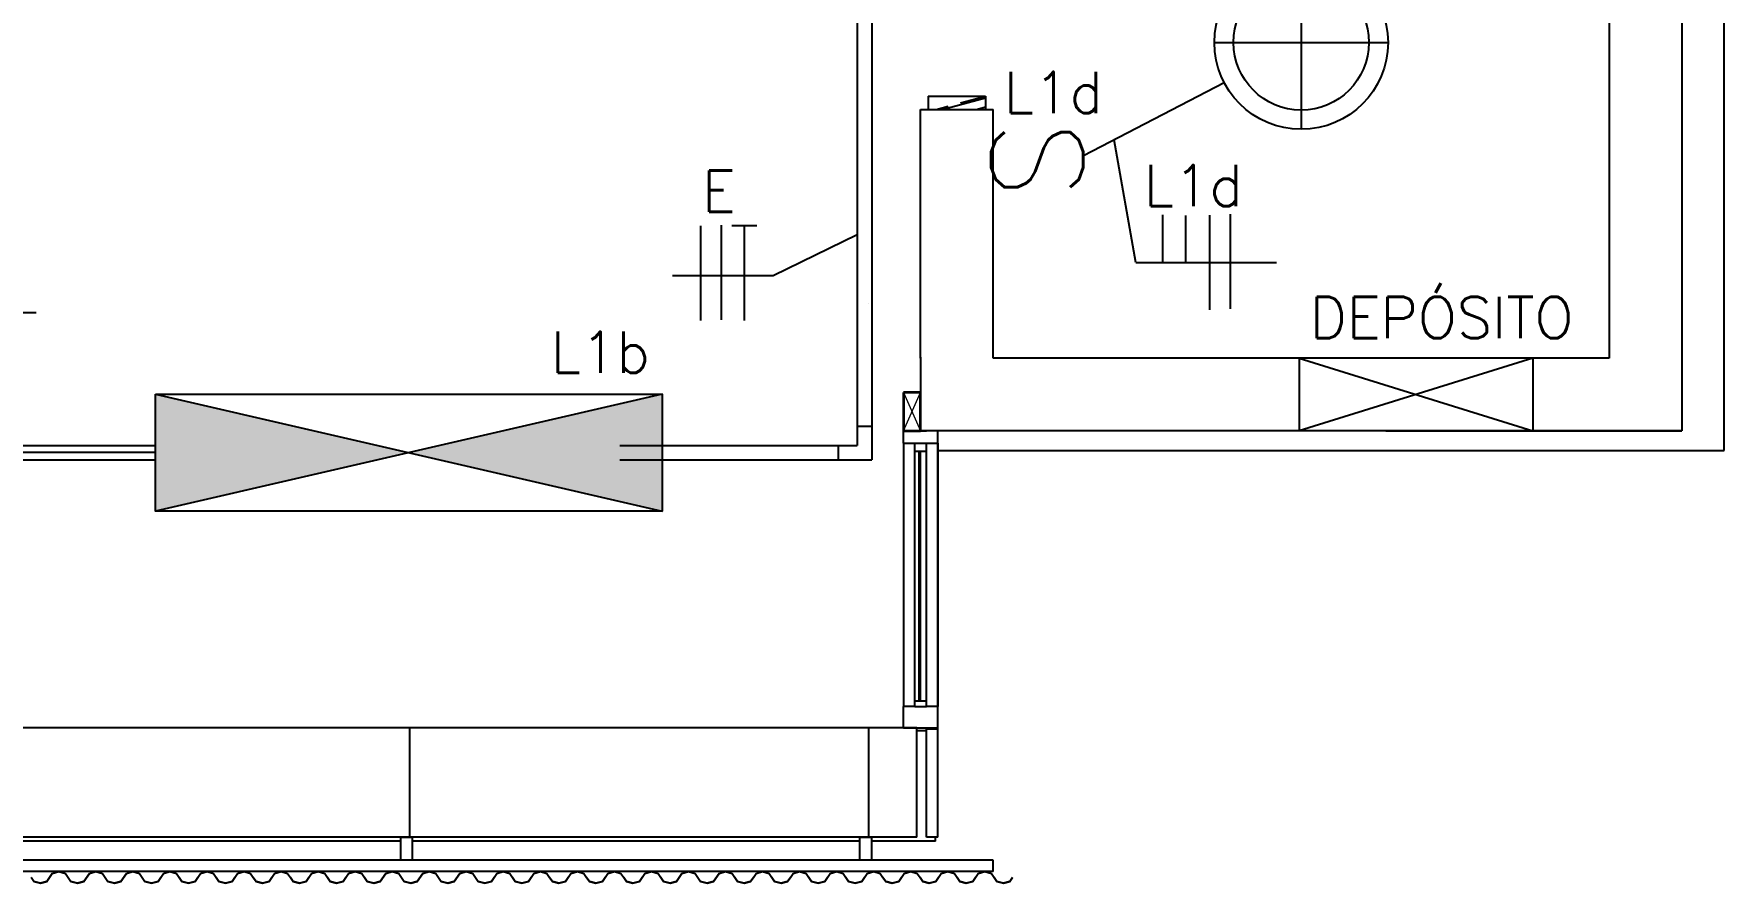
# Model space of a CAD drawing. Header units: millimetres. Extents: x 27525 to 1347740, y 16401 to 59429.
# Drawn here: x 648067 to 652484, y 22018 to 24238 of the extents above; entities that cross this region are included whole.
import ezdxf

# ---------------------------------------------------------------- set-up
doc = ezdxf.new("R2010")
doc.units = ezdxf.units.MM
for name, color, linetype, lineweight in [('ArqElet', 11, 'Continuous', 5), ('Cortado', 7, 'Continuous', 35), ('Hachuras', 8, 'Continuous', 5)]:
    doc.layers.add(name, color=color, linetype=linetype, lineweight=lineweight)
for name, color, linetype in [('ARQUITETURA', 8, 'Continuous'), ('DIAGRAMA', 2, 'Continuous'), ('ELETRICA', 3, 'Continuous'), ('PERFILADO', 2, 'Continuous')]:
    doc.layers.add(name, color=color, linetype=linetype)
doc.styles.get("Standard").update_dxf_attribs({"font": 'romans.shx'})

# ---------------------------------------------------------------- blocks, each defined once
blk = doc.blocks.new('te')
at = {"layer": 'ARQUITETURA', "color": 4, "lineweight": -2}
for p, q in [((645596.8, 24561.6), (645531.3, 24561.6)), ((645564.1, 24561.6), (645564.1, 24314.2))]:
    blk.add_line(p, q, dxfattribs=at)

msp = doc.modelspace()

# ---------------------------------------------------------------- hatches: boundary and pattern name
h = msp.add_hatch()
h.set_pattern_fill('AR-RROOF', color=0, scale=100, angle=15, style=0)
h.set_pattern_definition([(15, (644849.03, 31031.08), (186.6218, 153.5328), [1500, -200, 500, -100]), (15, (644964.56, 31113.8), (-131.0155, 102.5862), [300, -33, 600, -75]), (15, (644875.33, 31126.124), (484.94055, 199.30293), [800, -140, 400, -100])])
edge = h.paths.add_edge_path()
edge.add_line((650553.957, 24075.271), (650553.957, 24040.271))
edge.add_line((650403.957, 24075.271), (650553.957, 24075.271))
edge.add_line((650403.957, 24075.271), (650403.957, 24040.271))
edge.add_line((650383.963, 24040.271), (650573.963, 24040.271))
h.paths.add_polyline_path([(650553.957, 24809.768), (651078.178, 24285.547), (651053.429, 24260.799), (650508.957, 24805.271), (650533.705, 24830.02)])
edge = h.paths.add_edge_path()
edge.add_line((650533.705, 24830.02), (650508.957, 24805.271))
edge.add_line((650533.705, 24830.02), (650553.957, 24809.768))
edge.add_line((650553.957, 24840.271), (650553.957, 24809.768))
edge.add_line((650573.962, 24840.271), (650383.962, 24840.271))
edge.add_line((650403.957, 24840.271), (650403.957, 24805.271))
edge.add_line((650508.957, 24805.271), (650403.957, 24805.271))
at = {"layer": 'ELETRICA'}
h = msp.add_hatch(color=256, dxfattribs=at)
h.dxf.hatch_style = 1
h.paths.add_polyline_path([(648384.99, 23296.279), (648384.99, 22990.279), (649046.99, 23143.279)])
h.paths.add_polyline_path([(649708.99, 22990.279), (649708.99, 23296.279), (649046.99, 23143.279)])

# ---------------------------------------------------------------- linework, layer by layer
at = {"color": 0}
for p, q in [((652484.491, 23149.284), (652484.491, 25331.956)), ((652484.491, 23149.284), (652484.491, 25331.956)), ((652373.962, 25230.272), (652373.952, 23200.272)), ((652373.962, 25230.272), (652373.952, 23200.272)), ((652183.961, 25040.271), (652183.953, 23390.271)), ((652183.961, 25040.271), (652183.953, 23390.271)), ((652373.957, 24193.465), (652373.957, 23200.271)), ((650383.964, 23390.269), (650383.963, 24040.271)), ((650383.963, 24040.271), (650573.963, 24040.271)), ((650403.957, 24075.271), (650403.957, 24040.271)), ((650403.957, 24075.271), (650553.957, 24075.271)), ((650403.957, 24040.271), (650553.957, 24040.271)), ((650553.957, 24075.271), (650553.957, 24040.271)), ((650573.964, 23390.27), (650573.963, 24040.271)), ((650573.964, 23390.27), (650573.963, 24000.271)), ((650249.056, 23533.67), (650249.055, 23533.67)), ((650387.065, 23390.27), (650383.964, 23390.269)), ((650383.964, 23390.269), (650383.964, 23200.269)), ((652183.953, 23390.271), (650573.964, 23390.27)), ((651983.952, 23390.271), (651373.962, 23200.27)), ((651373.962, 23390.27), (651373.962, 23200.27)), ((651373.962, 23390.27), (651983.952, 23200.271)), ((651983.952, 23390.271), (651983.952, 23200.271)), ((650339.429, 23168.393), (650339.429, 23200.271)), ((650369.43, 23200.271), (650339.429, 23200.271)), ((650429.429, 23200.271), (650339.429, 23200.271)), ((650339.429, 23168.393), (650339.429, 23200.271)), ((650369.43, 23200.492), (650399.43, 23200.492)), ((650369.43, 23200.271), (650369.43, 23200.492)), ((650369.43, 23200.271), (650399.43, 23200.271)), ((652373.952, 23200.272), (650383.964, 23200.269)), ((650399.43, 23200.271), (650399.43, 23200.492)), ((650429.429, 23200.271), (650399.43, 23200.271)), ((650429.429, 23168.393), (650429.429, 23200.271)), ((650429.429, 23168.393), (650429.429, 23200.271)), ((650429.431, 22421.714), (650429.431, 23200.269)), ((651600.214, 23200.271), (652373.935, 23200.271)), ((652373.935, 23200.272), (652373.935, 23200.271)), ((652373.957, 23200.271), (652373.935, 23200.271)), ((650339.429, 23168.393), (650339.429, 22479.924)), ((650339.429, 23168.393), (650369.43, 23168.393)), ((650339.429, 23168.393), (650369.43, 23168.393)), ((650369.43, 23168.393), (650399.43, 23168.393)), ((650369.43, 23168.393), (650399.43, 23168.393)), ((650369.43, 23168.322), (650369.43, 23168.393)), ((650369.43, 23168.393), (650399.43, 23168.393)), ((650369.43, 23146.92), (650369.43, 23168.393)), ((650369.43, 23168.322), (650399.43, 23168.322)), ((650369.43, 22479.924), (650369.43, 23168.322)), ((650399.43, 23168.393), (650429.429, 23168.393)), ((650399.43, 23168.322), (650399.43, 23168.393)), ((650399.43, 23168.393), (650429.429, 23168.393)), ((650399.43, 23146.92), (650399.43, 23168.393)), ((650399.43, 22479.924), (650399.43, 23168.322)), ((650429.429, 23168.393), (650429.429, 22479.924)), ((650369.43, 23146.92), (650380.894, 23146.92)), ((650380.894, 23146.92), (650384.43, 23146.92)), ((650380.894, 22494.643), (650380.894, 23146.92)), ((650384.43, 22494.643), (650384.43, 23146.92)), ((650384.43, 23146.92), (650399.43, 23146.92)), ((650429.431, 23149.284), (652484.491, 23149.284)), ((650429.431, 23149.284), (652484.491, 23149.284)), ((650369.43, 22479.924), (650369.43, 22494.643)), ((650369.43, 22494.643), (650380.894, 22494.643)), ((650380.894, 22494.643), (650384.43, 22494.643)), ((650384.43, 22494.643), (650399.43, 22494.643)), ((650399.43, 22479.924), (650399.43, 22494.643)), ((650339.429, 22424.107), (650339.429, 22479.924)), ((650369.43, 22479.924), (650339.429, 22479.924)), ((650339.429, 22424.107), (650339.429, 22479.924)), ((650369.43, 22479.924), (650339.429, 22479.924)), ((650369.43, 22479.924), (650399.43, 22479.924)), ((650369.43, 22479.924), (650399.43, 22479.924)), ((650429.429, 22479.924), (650399.43, 22479.924)), ((650429.429, 22479.924), (650399.43, 22479.924)), ((650429.429, 22424.107), (650429.429, 22479.924)), ((650429.429, 22424.107), (650429.429, 22479.924)), ((649049.055, 22424.106), (647849.055, 22424.106)), ((649049.055, 22138.108), (649049.055, 22424.106)), ((649049.055, 22138.108), (649049.055, 22424.106)), ((650249.055, 22424.106), (649049.055, 22424.106)), ((649049.055, 22138.108), (649049.055, 22424.106)), ((649049.055, 22138.108), (649049.055, 22424.106)), ((650249.055, 22424.106), (649049.055, 22424.106)), ((650249.055, 22138.108), (650249.055, 22424.106)), ((650249.055, 22138.108), (650249.055, 22424.106)), ((650249.056, 22138.108), (650249.056, 22424.106)), ((650374.056, 22424.106), (650249.056, 22424.106)), ((650249.056, 22138.108), (650249.056, 22424.106)), ((650374.056, 22424.106), (650249.056, 22424.106)), ((650339.429, 22424.107), (650429.429, 22424.107)), ((650339.429, 22424.107), (650429.429, 22424.107)), ((650374.056, 22424.106), (650374.056, 22424.107)), ((650374.056, 22138.108), (650374.056, 22424.106)), ((650374.056, 22138.108), (650374.056, 22424.106)), ((650399.431, 22416.178), (650374.056, 22416.178)), ((650399.431, 22416.178), (650374.056, 22416.178)), ((650399.431, 22416.178), (650374.056, 22416.178)), ((650399.431, 22416.178), (650374.056, 22416.178)), ((650399.431, 22138.11), (650399.431, 22424.107)), ((650399.431, 22421.714), (650429.431, 22421.714)), ((650399.431, 22138.11), (650399.431, 22421.714)), ((650399.431, 22138.11), (650399.431, 22421.714)), ((650399.431, 22421.714), (650429.431, 22421.714)), ((650429.431, 22138.11), (650429.431, 22421.714)), ((650429.431, 22138.11), (650429.431, 22421.714)), ((650249.056, 22309.12), (650249.055, 22309.12)), ((650249.056, 22249.12), (650249.055, 22249.12)), ((649049.055, 22138.108), (647849.055, 22138.108)), ((649049.055, 22138.108), (647849.055, 22138.108)), ((649025.548, 22138.109), (649055.548, 22138.109)), ((649025.548, 22078.109), (649025.548, 22138.109)), ((649025.548, 22078.109), (649025.548, 22138.109)), ((649025.548, 22138.109), (649055.548, 22138.109)), ((650249.055, 22138.108), (649049.055, 22138.108)), ((650249.055, 22138.108), (649049.055, 22138.108)), ((649055.548, 22138.109), (649055.548, 22078.109)), ((649055.548, 22138.109), (649055.548, 22078.109)), ((650225.548, 22138.109), (650255.548, 22138.109)), ((650225.548, 22078.109), (650225.548, 22138.109)), ((650225.548, 22078.109), (650225.548, 22138.109)), ((650225.548, 22138.109), (650255.548, 22138.109)), ((650249.056, 22175.672), (650249.055, 22175.672)), ((650374.056, 22138.108), (650249.056, 22138.108)), ((650374.056, 22138.108), (650249.056, 22138.108)), ((650255.548, 22138.109), (650255.548, 22078.109)), ((650255.548, 22138.109), (650255.548, 22078.109)), ((650429.431, 22138.11), (650399.431, 22138.11)), ((650399.431, 22138.11), (650399.431, 22138.11)), ((650429.431, 22138.11), (650399.431, 22138.11)), ((650423.05, 22127.943), (650423.05, 22138.11)), ((650423.05, 22127.943), (650423.05, 22138.11)), ((649025.548, 22127.943), (647855.548, 22127.943)), ((649025.548, 22127.943), (647855.548, 22127.943)), ((650225.548, 22127.943), (649055.548, 22127.943)), ((650225.548, 22127.943), (649055.548, 22127.943)), ((650423.05, 22127.943), (650255.548, 22127.943)), ((650423.05, 22127.943), (650255.548, 22127.943)), ((650573.957, 22048.109), (641523.957, 22048.109)), ((649025.548, 22078.109), (647855.548, 22078.109)), ((648115.027, 22043.688), (648132.138, 22048.109)), ((648115.027, 22043.688), (648132.138, 22048.109)), ((648115.027, 22043.688), (648132.138, 22048.109)), ((648132.138, 22048.109), (648149.25, 22043.688)), ((648132.138, 22048.109), (648149.25, 22043.688)), ((648132.138, 22048.109), (648149.25, 22043.688)), ((648211.826, 22043.688), (648228.938, 22048.109)), ((648211.826, 22043.688), (648228.938, 22048.109)), ((648211.826, 22043.688), (648228.938, 22048.109)), ((648228.938, 22048.109), (648246.05, 22043.688)), ((648228.938, 22048.109), (648246.05, 22043.688)), ((648228.938, 22048.109), (648246.05, 22043.688)), ((648308.626, 22043.688), (648325.738, 22048.109)), ((648308.626, 22043.688), (648325.738, 22048.109)), ((648308.626, 22043.688), (648325.738, 22048.109)), ((648325.738, 22048.109), (648342.85, 22043.688)), ((648325.738, 22048.109), (648342.85, 22043.688)), ((648325.738, 22048.109), (648342.85, 22043.688)), ((648405.426, 22043.688), (648422.538, 22048.109)), ((648405.426, 22043.688), (648422.538, 22048.109)), ((648405.426, 22043.688), (648422.538, 22048.109)), ((648422.538, 22048.109), (648439.65, 22043.688)), ((648422.538, 22048.109), (648439.65, 22043.688)), ((648422.538, 22048.109), (648439.65, 22043.688)), ((648502.226, 22043.688), (648519.338, 22048.109)), ((648502.226, 22043.688), (648519.338, 22048.109)), ((648502.226, 22043.688), (648519.338, 22048.109)), ((648519.338, 22048.109), (648536.449, 22043.688)), ((648519.338, 22048.109), (648536.449, 22043.688)), ((648519.338, 22048.109), (648536.449, 22043.688)), ((648599.026, 22043.688), (648616.138, 22048.109)), ((648599.026, 22043.688), (648616.138, 22048.109)), ((648599.026, 22043.688), (648616.138, 22048.109)), ((648616.138, 22048.109), (648633.249, 22043.688)), ((648616.138, 22048.109), (648633.249, 22043.688)), ((648616.138, 22048.109), (648633.249, 22043.688)), ((648695.826, 22043.688), (648712.937, 22048.109)), ((648695.826, 22043.688), (648712.937, 22048.109)), ((648695.826, 22043.688), (648712.937, 22048.109)), ((648712.937, 22048.109), (648730.049, 22043.688)), ((648712.937, 22048.109), (648730.049, 22043.688)), ((648712.937, 22048.109), (648730.049, 22043.688)), ((648792.625, 22043.688), (648809.737, 22048.109)), ((648792.625, 22043.688), (648809.737, 22048.109)), ((648792.625, 22043.688), (648809.737, 22048.109)), ((648809.737, 22048.109), (648826.849, 22043.688)), ((648809.737, 22048.109), (648826.849, 22043.688)), ((648809.737, 22048.109), (648826.849, 22043.688)), ((648889.425, 22043.688), (648906.537, 22048.109)), ((648889.425, 22043.688), (648906.537, 22048.109)), ((648889.425, 22043.688), (648906.537, 22048.109)), ((648906.537, 22048.109), (648923.648, 22043.688)), ((648906.537, 22048.109), (648923.648, 22043.688)), ((648906.537, 22048.109), (648923.648, 22043.688)), ((648986.225, 22043.688), (649003.337, 22048.109)), ((648986.225, 22043.688), (649003.337, 22048.109)), ((648986.225, 22043.688), (649003.337, 22048.109)), ((649003.337, 22048.109), (649020.448, 22043.688)), ((649003.337, 22048.109), (649020.448, 22043.688)), ((649003.337, 22048.109), (649020.448, 22043.688)), ((649055.548, 22078.109), (649025.548, 22078.109)), ((649055.548, 22078.109), (649025.548, 22078.109)), ((650225.548, 22078.109), (649055.548, 22078.109)), ((649083.025, 22043.688), (649100.137, 22048.109)), ((649083.025, 22043.688), (649100.137, 22048.109)), ((649083.025, 22043.688), (649100.137, 22048.109)), ((649100.137, 22048.109), (649117.248, 22043.688)), ((649100.137, 22048.109), (649117.248, 22043.688)), ((649100.137, 22048.109), (649117.248, 22043.688)), ((649179.825, 22043.688), (649196.937, 22048.109)), ((649179.825, 22043.688), (649196.937, 22048.109)), ((649179.825, 22043.688), (649196.937, 22048.109)), ((649196.937, 22048.109), (649214.048, 22043.688)), ((649196.937, 22048.109), (649214.048, 22043.688)), ((649196.937, 22048.109), (649214.048, 22043.688)), ((649276.625, 22043.688), (649293.736, 22048.109)), ((649276.625, 22043.688), (649293.736, 22048.109)), ((649276.625, 22043.688), (649293.736, 22048.109)), ((649293.736, 22048.109), (649310.848, 22043.688)), ((649293.736, 22048.109), (649310.848, 22043.688)), ((649293.736, 22048.109), (649310.848, 22043.688)), ((649373.424, 22043.688), (649390.536, 22048.109)), ((649373.424, 22043.688), (649390.536, 22048.109)), ((649373.424, 22043.688), (649390.536, 22048.109)), ((649390.536, 22048.109), (649407.648, 22043.688)), ((649390.536, 22048.109), (649407.648, 22043.688)), ((649390.536, 22048.109), (649407.648, 22043.688)), ((649470.224, 22043.688), (649487.336, 22048.109)), ((649470.224, 22043.688), (649487.336, 22048.109)), ((649470.224, 22043.688), (649487.336, 22048.109)), ((649487.336, 22048.109), (649504.447, 22043.688)), ((649487.336, 22048.109), (649504.447, 22043.688)), ((649487.336, 22048.109), (649504.447, 22043.688)), ((649567.025, 22043.688), (649584.135, 22048.109)), ((649567.025, 22043.688), (649584.135, 22048.109)), ((649567.025, 22043.688), (649584.135, 22048.109)), ((649584.135, 22048.109), (649601.247, 22043.688)), ((649584.135, 22048.109), (649601.247, 22043.688)), ((649584.135, 22048.109), (649601.247, 22043.688)), ((649663.824, 22043.688), (649680.935, 22048.109)), ((649663.824, 22043.688), (649680.935, 22048.109)), ((649663.824, 22043.688), (649680.935, 22048.109)), ((649680.935, 22048.109), (649698.047, 22043.688)), ((649680.935, 22048.109), (649698.047, 22043.688)), ((649680.935, 22048.109), (649698.047, 22043.688)), ((649760.625, 22043.688), (649777.735, 22048.109)), ((649760.625, 22043.688), (649777.735, 22048.109)), ((649760.625, 22043.688), (649777.735, 22048.109)), ((649777.735, 22048.109), (649794.847, 22043.688)), ((649777.735, 22048.109), (649794.847, 22043.688)), ((649777.735, 22048.109), (649794.847, 22043.688)), ((649857.424, 22043.688), (649874.535, 22048.109)), ((649857.424, 22043.688), (649874.535, 22048.109)), ((649857.424, 22043.688), (649874.535, 22048.109)), ((649874.535, 22048.109), (649891.647, 22043.688)), ((649874.535, 22048.109), (649891.647, 22043.688)), ((649874.535, 22048.109), (649891.647, 22043.688)), ((649954.224, 22043.688), (649971.335, 22048.109)), ((649954.224, 22043.688), (649971.335, 22048.109)), ((649954.224, 22043.688), (649971.335, 22048.109)), ((649971.335, 22048.109), (649988.447, 22043.688)), ((649971.335, 22048.109), (649988.447, 22043.688)), ((649971.335, 22048.109), (649988.447, 22043.688)), ((650051.023, 22043.688), (650068.135, 22048.109)), ((650051.023, 22043.688), (650068.135, 22048.109)), ((650051.023, 22043.688), (650068.135, 22048.109)), ((650068.135, 22048.109), (650085.247, 22043.688)), ((650068.135, 22048.109), (650085.247, 22043.688)), ((650068.135, 22048.109), (650085.247, 22043.688)), ((650147.823, 22043.688), (650164.935, 22048.109)), ((650147.823, 22043.688), (650164.935, 22048.109)), ((650147.823, 22043.688), (650164.935, 22048.109)), ((650164.935, 22048.109), (650182.047, 22043.688)), ((650164.935, 22048.109), (650182.047, 22043.688)), ((650164.935, 22048.109), (650182.047, 22043.688)), ((650255.548, 22078.109), (650225.548, 22078.109)), ((650255.548, 22078.109), (650225.548, 22078.109)), ((650244.623, 22043.688), (650261.735, 22048.109)), ((650244.623, 22043.688), (650261.735, 22048.109)), ((650244.623, 22043.688), (650261.735, 22048.109)), ((650573.957, 22078.109), (650255.548, 22078.109)), ((650261.735, 22048.109), (650278.846, 22043.688)), ((650261.735, 22048.109), (650278.846, 22043.688)), ((650261.735, 22048.109), (650278.846, 22043.688)), ((650341.423, 22043.688), (650358.534, 22048.109)), ((650341.423, 22043.688), (650358.534, 22048.109)), ((650341.423, 22043.688), (650358.534, 22048.109)), ((650358.534, 22048.109), (650375.646, 22043.688)), ((650358.534, 22048.109), (650375.646, 22043.688)), ((650358.534, 22048.109), (650375.646, 22043.688)), ((650438.222, 22043.688), (650455.334, 22048.109)), ((650438.222, 22043.688), (650455.334, 22048.109)), ((650438.222, 22043.688), (650455.334, 22048.109)), ((650455.334, 22048.109), (650472.446, 22043.688)), ((650455.334, 22048.109), (650472.446, 22043.688)), ((650455.334, 22048.109), (650472.446, 22043.688)), ((650535.022, 22043.688), (650552.134, 22048.109)), ((650535.022, 22043.688), (650552.134, 22048.109)), ((650535.022, 22043.688), (650552.134, 22048.109)), ((650552.134, 22048.109), (650569.246, 22043.688)), ((650552.134, 22048.109), (650569.246, 22043.688)), ((650552.134, 22048.109), (650569.246, 22043.688)), ((650573.957, 22048.109), (650573.957, 22078.109)), ((648066.627, 22022.343), (648059.538, 22033.016)), ((648066.627, 22022.343), (648083.738, 22017.922)), ((648083.738, 22017.922), (648066.627, 22022.343)), ((648066.627, 22022.343), (648083.738, 22017.922)), ((648083.738, 22017.922), (648100.85, 22022.343)), ((648100.85, 22022.343), (648083.738, 22017.922)), ((648083.738, 22017.922), (648100.85, 22022.343)), ((648115.027, 22043.688), (648100.85, 22022.343)), ((648100.85, 22022.343), (648115.027, 22043.688)), ((648100.85, 22022.343), (648115.027, 22043.688)), ((648149.25, 22043.688), (648163.426, 22022.343)), ((648149.25, 22043.688), (648163.426, 22022.343)), ((648149.25, 22043.688), (648163.426, 22022.343)), ((648163.426, 22022.343), (648180.538, 22017.922)), ((648180.538, 22017.922), (648163.426, 22022.343)), ((648163.426, 22022.343), (648180.538, 22017.922)), ((648180.538, 22017.922), (648197.65, 22022.343)), ((648197.65, 22022.343), (648180.538, 22017.922)), ((648180.538, 22017.922), (648197.65, 22022.343)), ((648211.826, 22043.688), (648197.65, 22022.343)), ((648197.65, 22022.343), (648211.826, 22043.688)), ((648197.65, 22022.343), (648211.826, 22043.688)), ((648246.05, 22043.688), (648260.226, 22022.343)), ((648246.05, 22043.688), (648260.226, 22022.343)), ((648246.05, 22043.688), (648260.226, 22022.343)), ((648260.226, 22022.343), (648277.338, 22017.922)), ((648277.338, 22017.922), (648260.226, 22022.343)), ((648260.226, 22022.343), (648277.338, 22017.922)), ((648277.338, 22017.922), (648294.45, 22022.343)), ((648294.45, 22022.343), (648277.338, 22017.922)), ((648277.338, 22017.922), (648294.45, 22022.343)), ((648308.626, 22043.688), (648294.45, 22022.343)), ((648294.45, 22022.343), (648308.626, 22043.688)), ((648294.45, 22022.343), (648308.626, 22043.688)), ((648342.85, 22043.688), (648357.026, 22022.343)), ((648342.85, 22043.688), (648357.026, 22022.343)), ((648342.85, 22043.688), (648357.026, 22022.343)), ((648357.026, 22022.343), (648374.138, 22017.922)), ((648374.138, 22017.922), (648357.026, 22022.343)), ((648357.026, 22022.343), (648374.138, 22017.922)), ((648374.138, 22017.922), (648391.25, 22022.343)), ((648391.25, 22022.343), (648374.138, 22017.922)), ((648374.138, 22017.922), (648391.25, 22022.343)), ((648391.25, 22022.343), (648398.338, 22033.016)), ((648398.338, 22033.016), (648391.25, 22022.343)), ((648391.25, 22022.343), (648398.338, 22033.016)), ((648398.338, 22033.016), (648405.426, 22043.688)), ((648398.338, 22033.016), (648405.426, 22043.688)), ((648398.338, 22033.016), (648405.426, 22043.688)), ((648439.65, 22043.688), (648446.738, 22033.016)), ((648439.65, 22043.688), (648446.738, 22033.016)), ((648439.65, 22043.688), (648446.738, 22033.016)), ((648453.826, 22022.343), (648446.738, 22033.016)), ((648446.738, 22033.016), (648453.826, 22022.343)), ((648446.738, 22033.016), (648453.826, 22022.343)), ((648453.826, 22022.343), (648470.938, 22017.922)), ((648470.938, 22017.922), (648453.826, 22022.343)), ((648453.826, 22022.343), (648470.938, 22017.922)), ((648470.938, 22017.922), (648488.049, 22022.343)), ((648488.049, 22022.343), (648470.938, 22017.922)), ((648470.938, 22017.922), (648488.049, 22022.343)), ((648488.049, 22022.343), (648495.138, 22033.016)), ((648495.138, 22033.016), (648488.049, 22022.343)), ((648488.049, 22022.343), (648495.138, 22033.016)), ((648495.138, 22033.016), (648502.226, 22043.688)), ((648495.138, 22033.016), (648502.226, 22043.688)), ((648495.138, 22033.016), (648502.226, 22043.688)), ((648536.449, 22043.688), (648543.538, 22033.016)), ((648536.449, 22043.688), (648543.538, 22033.016)), ((648536.449, 22043.688), (648543.538, 22033.016)), ((648550.626, 22022.343), (648543.538, 22033.016)), ((648543.538, 22033.016), (648550.626, 22022.343)), ((648543.538, 22033.016), (648550.626, 22022.343)), ((648550.626, 22022.343), (648567.738, 22017.922)), ((648567.738, 22017.922), (648550.626, 22022.343)), ((648550.626, 22022.343), (648567.738, 22017.922)), ((648567.738, 22017.922), (648584.849, 22022.343)), ((648584.849, 22022.343), (648567.738, 22017.922)), ((648567.738, 22017.922), (648584.849, 22022.343)), ((648584.849, 22022.343), (648591.938, 22033.016)), ((648591.938, 22033.016), (648584.849, 22022.343)), ((648584.849, 22022.343), (648591.938, 22033.016)), ((648591.938, 22033.016), (648599.026, 22043.688)), ((648591.938, 22033.016), (648599.026, 22043.688)), ((648591.938, 22033.016), (648599.026, 22043.688)), ((648633.249, 22043.688), (648640.338, 22033.016)), ((648633.249, 22043.688), (648640.338, 22033.016)), ((648633.249, 22043.688), (648640.338, 22033.016)), ((648647.426, 22022.343), (648640.338, 22033.016)), ((648640.338, 22033.016), (648647.426, 22022.343)), ((648640.338, 22033.016), (648647.426, 22022.343)), ((648647.426, 22022.343), (648664.537, 22017.922)), ((648664.537, 22017.922), (648647.426, 22022.343)), ((648647.426, 22022.343), (648664.537, 22017.922)), ((648664.537, 22017.922), (648681.649, 22022.343)), ((648681.649, 22022.343), (648664.537, 22017.922)), ((648664.537, 22017.922), (648681.649, 22022.343)), ((648681.649, 22022.343), (648688.737, 22033.016)), ((648688.737, 22033.016), (648681.649, 22022.343)), ((648681.649, 22022.343), (648688.737, 22033.016)), ((648688.737, 22033.016), (648695.826, 22043.688)), ((648688.737, 22033.016), (648695.826, 22043.688)), ((648688.737, 22033.016), (648695.826, 22043.688)), ((648730.049, 22043.688), (648737.137, 22033.016)), ((648730.049, 22043.688), (648737.137, 22033.016)), ((648730.049, 22043.688), (648737.137, 22033.016)), ((648744.225, 22022.343), (648737.137, 22033.016)), ((648737.137, 22033.016), (648744.225, 22022.343)), ((648737.137, 22033.016), (648744.225, 22022.343)), ((648744.225, 22022.343), (648761.337, 22017.922)), ((648761.337, 22017.922), (648744.225, 22022.343)), ((648744.225, 22022.343), (648761.337, 22017.922)), ((648761.337, 22017.922), (648778.449, 22022.343)), ((648778.449, 22022.343), (648761.337, 22017.922)), ((648761.337, 22017.922), (648778.449, 22022.343)), ((648778.449, 22022.343), (648785.537, 22033.016)), ((648785.537, 22033.016), (648778.449, 22022.343)), ((648778.449, 22022.343), (648785.537, 22033.016)), ((648785.537, 22033.016), (648792.625, 22043.688)), ((648785.537, 22033.016), (648792.625, 22043.688)), ((648785.537, 22033.016), (648792.625, 22043.688)), ((648826.849, 22043.688), (648833.937, 22033.016)), ((648826.849, 22043.688), (648833.937, 22033.016)), ((648826.849, 22043.688), (648833.937, 22033.016)), ((648841.025, 22022.343), (648833.937, 22033.016)), ((648833.937, 22033.016), (648841.025, 22022.343)), ((648833.937, 22033.016), (648841.025, 22022.343)), ((648841.025, 22022.343), (648858.137, 22017.922)), ((648858.137, 22017.922), (648841.025, 22022.343)), ((648841.025, 22022.343), (648858.137, 22017.922)), ((648858.137, 22017.922), (648875.248, 22022.343)), ((648875.248, 22022.343), (648858.137, 22017.922)), ((648858.137, 22017.922), (648875.248, 22022.343)), ((648875.248, 22022.343), (648882.337, 22033.016)), ((648882.337, 22033.016), (648875.248, 22022.343)), ((648875.248, 22022.343), (648882.337, 22033.016)), ((648882.337, 22033.016), (648889.425, 22043.688)), ((648882.337, 22033.016), (648889.425, 22043.688)), ((648882.337, 22033.016), (648889.425, 22043.688)), ((648923.648, 22043.688), (648930.737, 22033.016)), ((648923.648, 22043.688), (648930.737, 22033.016)), ((648923.648, 22043.688), (648930.737, 22033.016)), ((648937.825, 22022.343), (648930.737, 22033.016)), ((648930.737, 22033.016), (648937.825, 22022.343)), ((648930.737, 22033.016), (648937.825, 22022.343)), ((648937.825, 22022.343), (648954.937, 22017.922)), ((648954.937, 22017.922), (648937.825, 22022.343)), ((648937.825, 22022.343), (648954.937, 22017.922)), ((648954.937, 22017.922), (648972.048, 22022.343)), ((648972.048, 22022.343), (648954.937, 22017.922)), ((648954.937, 22017.922), (648972.048, 22022.343)), ((648986.225, 22043.688), (648972.048, 22022.343)), ((648972.048, 22022.343), (648986.225, 22043.688)), ((648972.048, 22022.343), (648986.225, 22043.688)), ((649020.448, 22043.688), (649034.625, 22022.343)), ((649020.448, 22043.688), (649034.625, 22022.343)), ((649020.448, 22043.688), (649034.625, 22022.343)), ((649034.625, 22022.343), (649051.737, 22017.922)), ((649051.737, 22017.922), (649034.625, 22022.343)), ((649034.625, 22022.343), (649051.737, 22017.922)), ((649051.737, 22017.922), (649068.848, 22022.343)), ((649068.848, 22022.343), (649051.737, 22017.922)), ((649051.737, 22017.922), (649068.848, 22022.343)), ((649083.025, 22043.688), (649068.848, 22022.343)), ((649068.848, 22022.343), (649083.025, 22043.688)), ((649068.848, 22022.343), (649083.025, 22043.688)), ((649117.248, 22043.688), (649131.425, 22022.343)), ((649117.248, 22043.688), (649131.425, 22022.343)), ((649117.248, 22043.688), (649131.425, 22022.343)), ((649131.425, 22022.343), (649148.537, 22017.922)), ((649148.537, 22017.922), (649131.425, 22022.343)), ((649131.425, 22022.343), (649148.537, 22017.922)), ((649148.537, 22017.922), (649165.648, 22022.343)), ((649165.648, 22022.343), (649148.537, 22017.922)), ((649148.537, 22017.922), (649165.648, 22022.343)), ((649179.825, 22043.688), (649165.648, 22022.343)), ((649165.648, 22022.343), (649179.825, 22043.688)), ((649165.648, 22022.343), (649179.825, 22043.688)), ((649214.048, 22043.688), (649228.225, 22022.343)), ((649214.048, 22043.688), (649228.225, 22022.343)), ((649214.048, 22043.688), (649228.225, 22022.343)), ((649228.225, 22022.343), (649245.337, 22017.922)), ((649245.337, 22017.922), (649228.225, 22022.343)), ((649228.225, 22022.343), (649245.337, 22017.922)), ((649245.337, 22017.922), (649262.448, 22022.343)), ((649262.448, 22022.343), (649245.337, 22017.922)), ((649245.337, 22017.922), (649262.448, 22022.343)), ((649262.448, 22022.343), (649269.537, 22033.016)), ((649269.537, 22033.016), (649262.448, 22022.343)), ((649262.448, 22022.343), (649269.537, 22033.016)), ((649269.537, 22033.016), (649276.625, 22043.688)), ((649269.537, 22033.016), (649276.625, 22043.688)), ((649269.537, 22033.016), (649276.625, 22043.688)), ((649310.848, 22043.688), (649317.937, 22033.016)), ((649310.848, 22043.688), (649317.937, 22033.016)), ((649310.848, 22043.688), (649317.937, 22033.016)), ((649325.025, 22022.343), (649317.937, 22033.016)), ((649317.937, 22033.016), (649325.025, 22022.343)), ((649317.937, 22033.016), (649325.025, 22022.343)), ((649325.025, 22022.343), (649342.136, 22017.922)), ((649342.136, 22017.922), (649325.025, 22022.343)), ((649325.025, 22022.343), (649342.136, 22017.922)), ((649342.136, 22017.922), (649359.248, 22022.343)), ((649359.248, 22022.343), (649342.136, 22017.922)), ((649342.136, 22017.922), (649359.248, 22022.343)), ((649359.248, 22022.343), (649366.337, 22033.016)), ((649366.337, 22033.016), (649359.248, 22022.343)), ((649359.248, 22022.343), (649366.337, 22033.016)), ((649366.337, 22033.016), (649373.424, 22043.688)), ((649366.337, 22033.016), (649373.424, 22043.688)), ((649366.337, 22033.016), (649373.424, 22043.688)), ((649407.648, 22043.688), (649414.736, 22033.016)), ((649407.648, 22043.688), (649414.736, 22033.016)), ((649407.648, 22043.688), (649414.736, 22033.016)), ((649421.824, 22022.343), (649414.736, 22033.016)), ((649414.736, 22033.016), (649421.824, 22022.343)), ((649414.736, 22033.016), (649421.824, 22022.343)), ((649421.824, 22022.343), (649438.936, 22017.922)), ((649438.936, 22017.922), (649421.824, 22022.343)), ((649421.824, 22022.343), (649438.936, 22017.922)), ((649438.936, 22017.922), (649456.048, 22022.343)), ((649456.048, 22022.343), (649438.936, 22017.922)), ((649438.936, 22017.922), (649456.048, 22022.343)), ((649456.048, 22022.343), (649463.136, 22033.016)), ((649463.136, 22033.016), (649456.048, 22022.343)), ((649456.048, 22022.343), (649463.136, 22033.016)), ((649463.136, 22033.016), (649470.224, 22043.688)), ((649463.136, 22033.016), (649470.224, 22043.688)), ((649463.136, 22033.016), (649470.224, 22043.688)), ((649504.447, 22043.688), (649511.536, 22033.016)), ((649504.447, 22043.688), (649511.536, 22033.016)), ((649504.447, 22043.688), (649511.536, 22033.016)), ((649518.624, 22022.343), (649511.536, 22033.016)), ((649511.536, 22033.016), (649518.624, 22022.343)), ((649511.536, 22033.016), (649518.624, 22022.343)), ((649518.624, 22022.343), (649535.736, 22017.922)), ((649535.736, 22017.922), (649518.624, 22022.343)), ((649518.624, 22022.343), (649535.736, 22017.922)), ((649535.736, 22017.922), (649552.847, 22022.343)), ((649552.847, 22022.343), (649535.736, 22017.922)), ((649535.736, 22017.922), (649552.847, 22022.343)), ((649552.847, 22022.343), (649559.936, 22033.016)), ((649559.936, 22033.016), (649552.847, 22022.343)), ((649552.847, 22022.343), (649559.936, 22033.016)), ((649559.936, 22033.016), (649567.025, 22043.688)), ((649559.936, 22033.016), (649567.025, 22043.688)), ((649559.936, 22033.016), (649567.025, 22043.688)), ((649601.247, 22043.688), (649608.336, 22033.016)), ((649601.247, 22043.688), (649608.336, 22033.016)), ((649601.247, 22043.688), (649608.336, 22033.016)), ((649615.424, 22022.343), (649608.336, 22033.016)), ((649608.336, 22033.016), (649615.424, 22022.343)), ((649608.336, 22033.016), (649615.424, 22022.343)), ((649615.424, 22022.343), (649632.535, 22017.922)), ((649632.535, 22017.922), (649615.424, 22022.343)), ((649615.424, 22022.343), (649632.535, 22017.922)), ((649632.535, 22017.922), (649649.647, 22022.343)), ((649649.647, 22022.343), (649632.535, 22017.922)), ((649632.535, 22017.922), (649649.647, 22022.343)), ((649649.647, 22022.343), (649656.736, 22033.016)), ((649656.736, 22033.016), (649649.647, 22022.343)), ((649649.647, 22022.343), (649656.736, 22033.016)), ((649656.736, 22033.016), (649663.824, 22043.688)), ((649656.736, 22033.016), (649663.824, 22043.688)), ((649656.736, 22033.016), (649663.824, 22043.688)), ((649698.047, 22043.688), (649705.136, 22033.016)), ((649698.047, 22043.688), (649705.136, 22033.016)), ((649698.047, 22043.688), (649705.136, 22033.016)), ((649712.224, 22022.343), (649705.136, 22033.016)), ((649705.136, 22033.016), (649712.224, 22022.343)), ((649705.136, 22033.016), (649712.224, 22022.343)), ((649712.224, 22022.343), (649729.335, 22017.922)), ((649729.335, 22017.922), (649712.224, 22022.343)), ((649712.224, 22022.343), (649729.335, 22017.922)), ((649729.335, 22017.922), (649746.447, 22022.343)), ((649746.447, 22022.343), (649729.335, 22017.922)), ((649729.335, 22017.922), (649746.447, 22022.343)), ((649760.625, 22043.688), (649746.447, 22022.343)), ((649746.447, 22022.343), (649760.625, 22043.688)), ((649746.447, 22022.343), (649760.625, 22043.688)), ((649794.847, 22043.688), (649809.025, 22022.343)), ((649794.847, 22043.688), (649809.025, 22022.343)), ((649794.847, 22043.688), (649809.025, 22022.343)), ((649809.025, 22022.343), (649826.135, 22017.922)), ((649826.135, 22017.922), (649809.025, 22022.343)), ((649809.025, 22022.343), (649826.135, 22017.922)), ((649826.135, 22017.922), (649843.247, 22022.343)), ((649843.247, 22022.343), (649826.135, 22017.922)), ((649826.135, 22017.922), (649843.247, 22022.343)), ((649857.424, 22043.688), (649843.247, 22022.343)), ((649843.247, 22022.343), (649857.424, 22043.688)), ((649843.247, 22022.343), (649857.424, 22043.688)), ((649891.647, 22043.688), (649898.735, 22033.016)), ((649891.647, 22043.688), (649898.735, 22033.016)), ((649891.647, 22043.688), (649898.735, 22033.016)), ((649905.824, 22022.343), (649898.735, 22033.016)), ((649898.735, 22033.016), (649905.824, 22022.343)), ((649898.735, 22033.016), (649905.824, 22022.343)), ((649905.824, 22022.343), (649922.935, 22017.922)), ((649922.935, 22017.922), (649905.824, 22022.343)), ((649905.824, 22022.343), (649922.935, 22017.922)), ((649922.935, 22017.922), (649940.047, 22022.343)), ((649940.047, 22022.343), (649922.935, 22017.922)), ((649922.935, 22017.922), (649940.047, 22022.343)), ((649940.047, 22022.343), (649947.135, 22033.016)), ((649947.135, 22033.016), (649940.047, 22022.343)), ((649940.047, 22022.343), (649947.135, 22033.016)), ((649947.135, 22033.016), (649954.224, 22043.688)), ((649947.135, 22033.016), (649954.224, 22043.688)), ((649947.135, 22033.016), (649954.224, 22043.688)), ((649988.447, 22043.688), (649995.535, 22033.016)), ((649988.447, 22043.688), (649995.535, 22033.016)), ((649988.447, 22043.688), (649995.535, 22033.016)), ((650002.623, 22022.343), (649995.535, 22033.016)), ((649995.535, 22033.016), (650002.623, 22022.343)), ((649995.535, 22033.016), (650002.623, 22022.343)), ((650002.623, 22022.343), (650019.735, 22017.922)), ((650019.735, 22017.922), (650002.623, 22022.343)), ((650002.623, 22022.343), (650019.735, 22017.922)), ((650019.735, 22017.922), (650036.847, 22022.343)), ((650036.847, 22022.343), (650019.735, 22017.922)), ((650019.735, 22017.922), (650036.847, 22022.343)), ((650036.847, 22022.343), (650043.935, 22033.016)), ((650043.935, 22033.016), (650036.847, 22022.343)), ((650036.847, 22022.343), (650043.935, 22033.016)), ((650043.935, 22033.016), (650051.023, 22043.688)), ((650043.935, 22033.016), (650051.023, 22043.688)), ((650043.935, 22033.016), (650051.023, 22043.688)), ((650085.247, 22043.688), (650092.335, 22033.016)), ((650085.247, 22043.688), (650092.335, 22033.016)), ((650085.247, 22043.688), (650092.335, 22033.016)), ((650099.423, 22022.343), (650092.335, 22033.016)), ((650092.335, 22033.016), (650099.423, 22022.343)), ((650092.335, 22033.016), (650099.423, 22022.343)), ((650099.423, 22022.343), (650116.535, 22017.922)), ((650116.535, 22017.922), (650099.423, 22022.343)), ((650099.423, 22022.343), (650116.535, 22017.922)), ((650116.535, 22017.922), (650133.647, 22022.343)), ((650133.647, 22022.343), (650116.535, 22017.922)), ((650116.535, 22017.922), (650133.647, 22022.343)), ((650133.647, 22022.343), (650140.735, 22033.016)), ((650140.735, 22033.016), (650133.647, 22022.343)), ((650133.647, 22022.343), (650140.735, 22033.016)), ((650140.735, 22033.016), (650147.823, 22043.688)), ((650140.735, 22033.016), (650147.823, 22043.688)), ((650140.735, 22033.016), (650147.823, 22043.688)), ((650182.047, 22043.688), (650189.135, 22033.016)), ((650182.047, 22043.688), (650189.135, 22033.016)), ((650182.047, 22043.688), (650189.135, 22033.016)), ((650196.223, 22022.343), (650189.135, 22033.016)), ((650189.135, 22033.016), (650196.223, 22022.343)), ((650189.135, 22033.016), (650196.223, 22022.343)), ((650196.223, 22022.343), (650213.335, 22017.922)), ((650213.335, 22017.922), (650196.223, 22022.343)), ((650196.223, 22022.343), (650213.335, 22017.922)), ((650213.335, 22017.922), (650230.446, 22022.343)), ((650230.446, 22022.343), (650213.335, 22017.922)), ((650213.335, 22017.922), (650230.446, 22022.343)), ((650230.446, 22022.343), (650237.535, 22033.016)), ((650237.535, 22033.016), (650230.446, 22022.343)), ((650230.446, 22022.343), (650237.535, 22033.016)), ((650237.535, 22033.016), (650244.623, 22043.688)), ((650237.535, 22033.016), (650244.623, 22043.688)), ((650237.535, 22033.016), (650244.623, 22043.688)), ((650278.846, 22043.688), (650285.935, 22033.016)), ((650278.846, 22043.688), (650285.935, 22033.016)), ((650278.846, 22043.688), (650285.935, 22033.016)), ((650293.023, 22022.343), (650285.935, 22033.016)), ((650285.935, 22033.016), (650293.023, 22022.343)), ((650285.935, 22033.016), (650293.023, 22022.343)), ((650293.023, 22022.343), (650310.134, 22017.922)), ((650310.134, 22017.922), (650293.023, 22022.343)), ((650293.023, 22022.343), (650310.134, 22017.922)), ((650310.134, 22017.922), (650327.246, 22022.343)), ((650327.246, 22022.343), (650310.134, 22017.922)), ((650310.134, 22017.922), (650327.246, 22022.343)), ((650327.246, 22022.343), (650334.335, 22033.016)), ((650334.335, 22033.016), (650327.246, 22022.343)), ((650327.246, 22022.343), (650334.335, 22033.016)), ((650334.335, 22033.016), (650341.423, 22043.688)), ((650334.335, 22033.016), (650341.423, 22043.688)), ((650334.335, 22033.016), (650341.423, 22043.688)), ((650375.646, 22043.688), (650382.735, 22033.016)), ((650375.646, 22043.688), (650382.735, 22033.016)), ((650375.646, 22043.688), (650382.735, 22033.016)), ((650389.822, 22022.343), (650382.735, 22033.016)), ((650382.735, 22033.016), (650389.822, 22022.343)), ((650382.735, 22033.016), (650389.822, 22022.343)), ((650389.822, 22022.343), (650406.934, 22017.922)), ((650406.934, 22017.922), (650389.822, 22022.343)), ((650389.822, 22022.343), (650406.934, 22017.922)), ((650406.934, 22017.922), (650424.046, 22022.343)), ((650424.046, 22022.343), (650406.934, 22017.922)), ((650406.934, 22017.922), (650424.046, 22022.343)), ((650424.046, 22022.343), (650431.135, 22033.016)), ((650431.135, 22033.016), (650424.046, 22022.343)), ((650424.046, 22022.343), (650431.135, 22033.016)), ((650431.135, 22033.016), (650438.222, 22043.688)), ((650431.135, 22033.016), (650438.222, 22043.688)), ((650431.135, 22033.016), (650438.222, 22043.688)), ((650472.446, 22043.688), (650479.535, 22033.016)), ((650472.446, 22043.688), (650479.535, 22033.016)), ((650472.446, 22043.688), (650479.535, 22033.016)), ((650486.622, 22022.343), (650479.535, 22033.016)), ((650479.535, 22033.016), (650486.622, 22022.343)), ((650479.535, 22033.016), (650486.622, 22022.343)), ((650486.622, 22022.343), (650503.734, 22017.922)), ((650503.734, 22017.922), (650486.622, 22022.343)), ((650486.622, 22022.343), (650503.734, 22017.922)), ((650503.734, 22017.922), (650520.846, 22022.343)), ((650520.846, 22022.343), (650503.734, 22017.922)), ((650503.734, 22017.922), (650520.846, 22022.343)), ((650520.846, 22022.343), (650527.935, 22033.016)), ((650527.935, 22033.016), (650520.846, 22022.343)), ((650520.846, 22022.343), (650527.935, 22033.016)), ((650527.935, 22033.016), (650535.022, 22043.688)), ((650527.935, 22033.016), (650535.022, 22043.688)), ((650527.935, 22033.016), (650535.022, 22043.688)), ((650569.246, 22043.688), (650576.335, 22033.016)), ((650569.246, 22043.688), (650576.335, 22033.016)), ((650569.246, 22043.688), (650576.335, 22033.016)), ((650583.422, 22022.343), (650576.335, 22033.016)), ((650576.335, 22033.016), (650583.422, 22022.343)), ((650576.335, 22033.016), (650583.422, 22022.343)), ((650583.422, 22022.343), (650600.534, 22017.922)), ((650600.534, 22017.922), (650583.422, 22022.343)), ((650583.422, 22022.343), (650600.534, 22017.922)), ((650600.534, 22017.922), (650617.646, 22022.343)), ((650617.646, 22022.343), (650600.534, 22017.922)), ((650600.534, 22017.922), (650617.646, 22022.343)), ((650617.646, 22022.343), (650624.735, 22033.016)), ((650624.735, 22033.016), (650617.646, 22022.343)), ((650617.646, 22022.343), (650624.735, 22033.016))]:
    msp.add_line(p, q, dxfattribs=at)
at = {"layer": 'ARQUITETURA', "color": 4, "lineweight": -2, "ltscale": 1.3}
for p, q in [((649809.217, 23735.764), (649809.217, 23488.363)), ((649863.464, 23738.224), (649863.464, 23490.823)), ((651016.876, 23765.241), (651016.876, 23641.541)), ((651076.395, 23762.781), (651076.395, 23639.081)), ((651139.108, 23764.011), (651139.108, 23516.611)), ((651193.355, 23766.471), (651193.355, 23519.071))]:
    msp.add_line(p, q, dxfattribs=at)
at = {"layer": 'Cortado'}
msp.add_lwpolyline([(650339.429, 23300.271), (650339.429, 23200.271), (650383.964, 23200.271), (650383.964, 23300.271)], close=True, dxfattribs=at)
at = {"layer": 'DIAGRAMA', "color": 4, "linetype": 'Continuous', "lineweight": -2, "ltscale": 50}
msp.add_line((650810.435, 23920.289), (651177.559, 24110.772), dxfattribs=at)
at = {"layer": 'ELETRICA'}
for p, q in [((651378.963, 24442.17), (651378.963, 23988.371)), ((651152.063, 24215.27), (651605.863, 24215.27)), ((648384.99, 23296.279), (649708.99, 22990.279)), ((649708.99, 23296.279), (648384.99, 22990.279))]:
    msp.add_line(p, q, dxfattribs=at)
msp.add_lwpolyline([(648384.99, 23296.279), (649708.99, 23296.279), (649708.99, 22990.279), (648384.99, 22990.279)], close=True, dxfattribs=at)
for radius in [226.9, 176.747]:
    msp.add_circle((651378.963, 24215.27), radius, dxfattribs=at)
at = {"layer": 'Hachuras'}
for p, q in [((650339.429, 23300.271), (650383.964, 23200.271)), ((650339.429, 23200.271), (650383.964, 23300.108))]:
    msp.add_line(p, q, dxfattribs=at)
at = {"layer": 'PERFILADO'}
for p, q in [((650218.866, 25258.565), (650218.866, 23162.279)), ((650256.866, 24896.271), (650256.866, 23124.279)), ((650218.866, 23212.279), (650256.866, 23212.279)), ((646703.457, 23162.279), (648384.99, 23162.279)), ((649598.462, 23162.279), (650218.866, 23162.279)), ((650168.866, 23162.279), (650168.866, 23124.279)), ((646703.457, 23124.279), (648384.99, 23124.279)), ((649598.462, 23124.279), (650256.866, 23124.279))]:
    msp.add_line(p, q, dxfattribs=at)
at = {"layer": 'PERFILADO', "color": 1, "lineweight": -2, "ltscale": 1.3}
for p, q in [((650946.934, 23640.311), (650889.954, 23961.193)), ((649999.396, 23605.913), (650218.866, 23713.361)), ((650946.934, 23640.311), (651314.543, 23640.311)), ((649736.192, 23605.913), (649999.396, 23605.913)), ((647809.999, 23509.848), (648073.203, 23509.848)), ((648384.99, 23143.279), (646813.986, 23143.279))]:
    msp.add_line(p, q, dxfattribs=at)

# ---------------------------------------------------------------- block references
at = {"layer": 'PERFILADO', "color": 1, "lineweight": -2}
msp.add_blockref('te', (4359.42, -825.854), dxfattribs=at)

# ---------------------------------------------------------------- texts
at = {"layer": 'ArqElet', "color": 2, "insert": (651401.258, 23550.28), "char_height": 108, "width": 1401.66587, "attachment_point": 1}
msp.add_mtext('{\\pxt0.0375;DEPÓSITO}', dxfattribs=at)
at = {"layer": 'ELETRICA'}
for s, p in [('L1d', (650601.912, 24030.637)), ('E', (649813.221, 23772.448)), ('L1d', (650967.68, 23787.29)), ('L1b', (649418.017, 23351.605))]:
    msp.add_text(s, height=108, dxfattribs=at).set_placement(p)
msp.add_text('S', height=240, rotation=270, dxfattribs=at).set_placement((650569.06, 24011.799))

doc.saveas('drawing.dxf')
